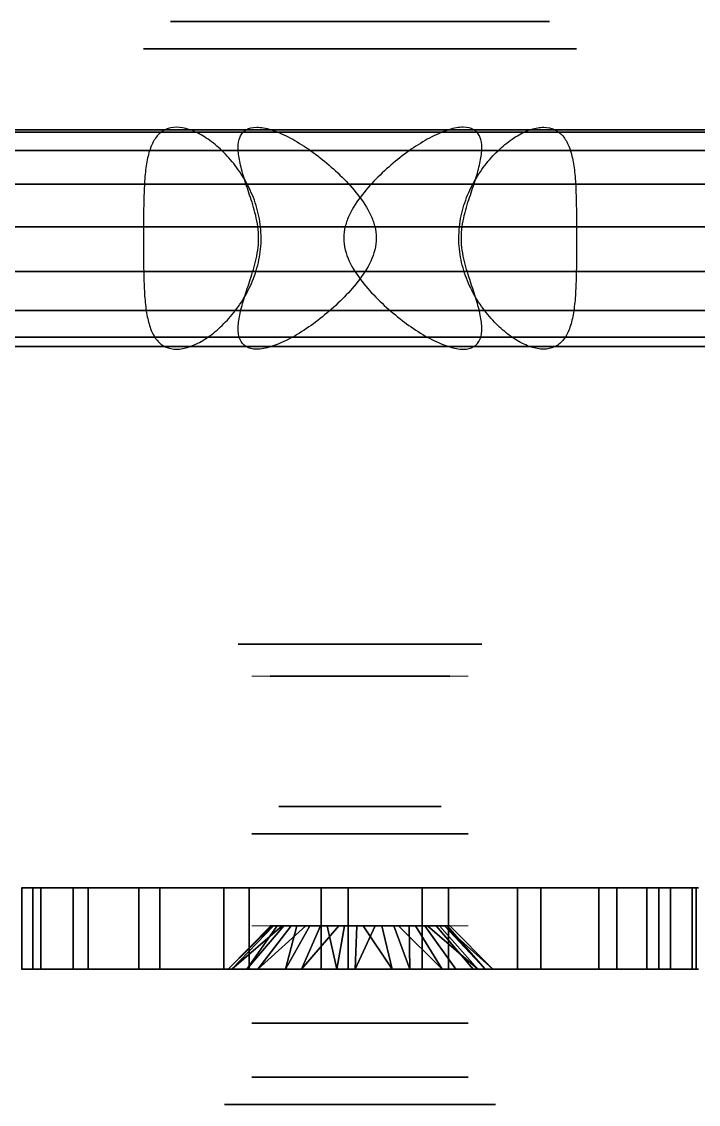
# Model space of a CAD drawing. Header units: millimetres. Extents: x -193 to 143, y -35 to 118.
# Drawn here: x -165 to -140, y 78.5 to 118.5 of the extents above; entities that cross this region are included whole.
import ezdxf
from ezdxf.lldxf.tags import DXFTag

# ---------------------------------------------------------------- set-up
doc = ezdxf.new("R2010")
doc.units = ezdxf.units.MM
doc.layers.add('1', color=7, linetype='Continuous', true_color=0xffffff)
tags = doc.linetypes.add('DASHED', pattern=[25.72, 12.86, -12.86]).pattern_tags.tags
tags[6:7] = [DXFTag(74, 4), DXFTag(75, 0), DXFTag(340, '0'), DXFTag(46, 0.0), DXFTag(50, 0.0), DXFTag(44, 0.0), DXFTag(45, 0.0)]
tags[4:5] = [DXFTag(74, 4), DXFTag(75, 0), DXFTag(340, '0'), DXFTag(46, 0.0), DXFTag(50, 0.0), DXFTag(44, 0.0), DXFTag(45, 0.0)]

# ---------------------------------------------------------------- blocks, each defined once
blk = doc.blocks.new('UG_SURFACE_011')
at = {"layer": '1', "color": 15, "linetype": 'Continuous', "lineweight": 25}
for points in [[(-4.566763, 11.635922), (-4.566763, 11.635922, 3), (-0.934126, 12.465048, 3), (-0.934126, 12.465048)], [(0.514646, 4.896529), (-1.521445, 4.682527), (-4.566763, 11.635922), (-0.934126, 12.465048)], [(-0.934126, 12.465048), (-0.934126, 12.465048, 3), (2.781512, 12.186599, 3), (2.781512, 12.186599)], [(-0.934126, 12.465048), (2.781512, 12.186599), (0.514646, 4.896529)], [(2.46175, 4.263876), (0.514646, 4.896529), (2.781512, 12.186599), (6.25, 10.825317)], [(2.781512, 12.186599), (2.781512, 12.186599, 3), (6.25, 10.825317, 3), (6.25, 10.825317)], [(-7.793623, 9.772894), (-7.793623, 9.772894, 3), (-4.566763, 11.635922, 3), (-4.566763, 11.635922)], [(-1.521445, 4.682527), (-3.294464, 3.658873), (-7.793623, 9.772894), (-4.566763, 11.635922)], [(6.25, 10.825317), (9.163149, 8.502159), (3.983195, 2.893961), (2.46175, 4.263876)], [(6.25, 10.825317), (6.25, 10.825317, 3), (9.163149, 8.502159, 3), (9.163149, 8.502159)], [(-10.327985, 7.041501), (-10.327985, 7.041501, 3), (-7.793623, 9.772894, 3), (-7.793623, 9.772894)], [(-10.327985, 7.041501), (-7.793623, 9.772894), (-3.294464, 3.658873), (-4.497841, 2.002568)], [(3.983195, 2.893961), (9.163149, 8.502159), (11.26211, 5.423547)], [(9.163149, 8.502159), (9.163149, 8.502159, 3), (11.26211, 5.423547, 3), (11.26211, 5.423547)], [(-11.94466, 3.68444), (-11.94466, 3.68444, 3), (-10.327985, 7.041501, 3), (-10.327985, 7.041501)], [(-4.497841, 2.002568), (-11.94466, 3.68444), (-10.327985, 7.041501)], [(11.26211, 5.423547), (12.360386, 1.863028), (4.81591, 1.023653), (3.983195, 2.893961)], [(11.26211, 5.423547), (11.26211, 5.423547, 3), (12.360386, 1.863028, 3), (12.360386, 1.863028)], [(-0.339809, 3.233065, 1.6), (-1.027018, 3.160836, 1.6), (-1.521445, 4.682527), (0.514646, 4.896529)], [(0.514646, 4.896529), (0.3474, 3.305294, 1.6), (-0.339809, 3.233065, 1.6)], [(1.004575, 3.091764, 1.6), (0.3474, 3.305294, 1.6), (0.514646, 4.896529), (2.46175, 4.263876)], [(-1.625437, 2.815339, 1.6), (-2.223856, 2.469842, 1.6), (-3.294464, 3.658873), (-1.521445, 4.682527)], [(-1.521445, 4.682527), (-1.027018, 3.160836, 1.6), (-1.625437, 2.815339, 1.6)], [(2.46175, 4.263876), (1.66175, 2.878235, 1.6), (1.004575, 3.091764, 1.6)], [(2.175259, 2.41587, 1.6), (1.66175, 2.878235, 1.6), (2.46175, 4.263876), (3.983195, 2.893961)], [(-12.5, 0), (-12.5, 0, 3), (-11.94466, 3.68444, 3), (-11.94466, 3.68444)], [(-4.497841, 2.002568), (-4.9235, 0), (-12.5, 0), (-11.94466, 3.68444)], [(-2.630012, 1.910815, 1.6), (-3.036168, 1.351789, 1.6), (-4.497841, 2.002568), (-3.294464, 3.658873)], [(-3.294464, 3.658873), (-2.223856, 2.469842, 1.6), (-2.630012, 1.910815, 1.6)], [(3.983195, 2.893961), (2.688768, 1.953504, 1.6), (2.175259, 2.41587, 1.6)], [(2.969821, 1.322249, 1.6), (2.688768, 1.953504, 1.6), (3.983195, 2.893961), (4.81591, 1.023653)], [(-3.179834, 0.675895, 1.6), (-3.3235, 0, 1.6), (-4.9235, 0), (-4.497841, 2.002568)], [(-4.497841, 2.002568), (-3.036168, 1.351789, 1.6), (-3.179834, 0.675895, 1.6)], [(4.9235, 0), (4.81591, 1.023653), (12.360386, 1.863028), (12.5, 0)], [(12.5, 0), (12.360386, 1.863028), (12.360386, 1.863028, 3), (12.5, 0, 3)], [(4.81591, 1.023653), (3.250874, 0.690994, 1.6), (2.969821, 1.322249, 1.6)], [(3.3235, 0, 1.6), (3.250874, 0.690994, 1.6), (4.81591, 1.023653), (4.9235, 0)], [(-11.94466, -3.68444), (-11.94466, -3.68444, 3), (-12.5, 0, 3), (-12.5, 0)], [(-11.94466, -3.68444), (-12.5, 0), (-4.9235, 0), (-4.497841, -2.002568)], [(-4.9235, 0), (-3.3235, 0, 1.6), (-3.179834, -0.675895, 1.6)], [(-3.179834, -0.675895, 1.6), (-3.036168, -1.351789, 1.6), (-4.497841, -2.002568), (-4.9235, 0)], [(4.9235, 0), (4.81591, -1.023653), (3.250874, -0.690994, 1.6), (3.3235, 0, 1.6)], [(12.5, 0), (12.360386, -1.863028), (4.81591, -1.023653), (4.9235, 0)], [(12.5, 0, 3), (12.360386, -1.863028, 3), (12.360386, -1.863028), (12.5, 0)], [(2.969821, -1.322249, 1.6), (3.250874, -0.690994, 1.6), (4.81591, -1.023653), (3.983195, -2.893961)], [(3.983195, -2.893961), (4.81591, -1.023653), (12.360386, -1.863028), (11.26211, -5.423547)], [(-4.497841, -2.002568), (-3.036168, -1.351789, 1.6), (-2.630012, -1.910815, 1.6)], [(3.983195, -2.893961), (2.688768, -1.953504, 1.6), (2.969821, -1.322249, 1.6)], [(-2.630012, -1.910815, 1.6), (-2.223856, -2.469842, 1.6), (-3.294464, -3.658873), (-4.497841, -2.002568)], [(2.175259, -2.41587, 1.6), (2.688768, -1.953504, 1.6), (3.983195, -2.893961), (2.46175, -4.263876)], [(12.360386, -1.863028), (12.360386, -1.863028, 3), (11.26211, -5.423547, 3), (11.26211, -5.423547)], [(-10.327985, -7.041501), (-11.94466, -3.68444), (-4.497841, -2.002568)], [(-4.497841, -2.002568), (-3.294464, -3.658873), (-7.793623, -9.772894), (-10.327985, -7.041501)], [(-3.294464, -3.658873), (-2.223856, -2.469842, 1.6), (-1.625437, -2.815339, 1.6)], [(2.46175, -4.263876), (1.66175, -2.878235, 1.6), (2.175259, -2.41587, 1.6)], [(-1.625437, -2.815339, 1.6), (-1.027018, -3.160836, 1.6), (-1.521445, -4.682527), (-3.294464, -3.658873)], [(-1.521445, -4.682527), (-1.027018, -3.160836, 1.6), (-0.339809, -3.233065, 1.6)], [(0.514646, -4.896529), (0.3474, -3.305294, 1.6), (1.004575, -3.091764, 1.6)], [(1.004575, -3.091764, 1.6), (1.66175, -2.878235, 1.6), (2.46175, -4.263876), (0.514646, -4.896529)], [(2.46175, -4.263876), (3.983195, -2.893961), (9.163149, -8.502159), (6.25, -10.825317)], [(11.26211, -5.423547), (9.163149, -8.502159), (3.983195, -2.893961)], [(-0.339809, -3.233065, 1.6), (0.3474, -3.305294, 1.6), (0.514646, -4.896529), (-1.521445, -4.682527)], [(-10.327985, -7.041501), (-10.327985, -7.041501, 3), (-11.94466, -3.68444, 3), (-11.94466, -3.68444)], [(-3.294464, -3.658873), (-1.521445, -4.682527), (-4.566763, -11.635922), (-7.793623, -9.772894)], [(6.25, -10.825317), (2.781512, -12.186599), (0.514646, -4.896529), (2.46175, -4.263876)], [(-0.934126, -12.465048), (-4.566763, -11.635922), (-1.521445, -4.682527), (0.514646, -4.896529)], [(0.514646, -4.896529), (2.781512, -12.186599), (-0.934126, -12.465048)], [(11.26211, -5.423547), (11.26211, -5.423547, 3), (9.163149, -8.502159, 3), (9.163149, -8.502159)], [(-7.793623, -9.772894), (-7.793623, -9.772894, 3), (-10.327985, -7.041501, 3), (-10.327985, -7.041501)], [(9.163149, -8.502159), (9.163149, -8.502159, 3), (6.25, -10.825317, 3), (6.25, -10.825317)], [(-4.566763, -11.635922), (-4.566763, -11.635922, 3), (-7.793623, -9.772894, 3), (-7.793623, -9.772894)], [(6.25, -10.825317), (6.25, -10.825317, 3), (2.781512, -12.186599, 3), (2.781512, -12.186599)], [(-0.934126, -12.465048), (-0.934126, -12.465048, 3), (-4.566763, -11.635922, 3), (-4.566763, -11.635922)], [(2.781512, -12.186599), (2.781512, -12.186599, 3), (-0.934126, -12.465048, 3), (-0.934126, -12.465048)]]:
    blk.add_3dface(points, dxfattribs=at)
blk = doc.blocks.new('UG_SURFACE_008')
at = {"layer": '1', "color": 161, "linetype": 'Continuous', "lineweight": 25}
for points in [[(-1.236068, 3.804226, 32.000002), (-2.676522, 2.972579, 32.000002), (-1.672826, 1.857862, 32.000002), (-0.772542, 2.377641, 32.000002)], [(-2.676522, 2.972579, -32.000002), (-2.676522, 2.972579, 32.000002), (-1.236068, 3.804226, 32.000002), (-1.236068, 3.804226, -32.000002)], [(-0.772542, 2.377641, -32.000002), (-1.672826, 1.857862, -32.000002), (-2.676522, 2.972579, -32.000002), (-1.236068, 3.804226, -32.000002)], [(-0.772542, 2.377641, 32.000002), (0.261321, 2.486305, 32.000002), (0.418114, 3.978088, 32.000002), (-1.236068, 3.804226, 32.000002)], [(-1.236068, 3.804226, -32.000002), (-1.236068, 3.804226, 32.000002), (0.418114, 3.978088, 32.000002), (0.418114, 3.978088, -32.000002)], [(-1.236068, 3.804226, -32.000002), (0.418114, 3.978088, -32.000002), (0.261321, 2.486305, -32.000002), (-0.772542, 2.377641, -32.000002)], [(2, 3.464102, 32.000002), (0.418114, 3.978088, 32.000002), (0.261321, 2.486305, 32.000002), (1.25, 2.165064, 32.000002)], [(1.25, 2.165064, -32.000002), (0.261321, 2.486305, -32.000002), (0.418114, 3.978088, -32.000002), (2, 3.464102, -32.000002)], [(0.418114, 3.978088, -32.000002), (0.418114, 3.978088, 32.000002), (2, 3.464102, 32.000002), (2, 3.464102, -32.000002)], [(1.25, 2.165064, 32.000002), (2.022543, 1.469463, 32.000002), (3.236068, 2.351141, 32.000002), (2, 3.464102, 32.000002)], [(2, 3.464102, -32.000002), (3.236068, 2.351141, -32.000002), (2.022543, 1.469463, -32.000002), (1.25, 2.165064, -32.000002)], [(2, 3.464102, -32.000002), (2, 3.464102, 32.000002), (3.236068, 2.351141, 32.000002), (3.236068, 2.351141, -32.000002)], [(-2.283864, 1.016842, 32.000002), (-1.672826, 1.857862, 32.000002), (-2.676522, 2.972579, 32.000002), (-3.654182, 1.626947, 32.000002)], [(-3.654182, 1.626947, -32.000002), (-3.654182, 1.626947, 32.000002), (-2.676522, 2.972579, 32.000002), (-2.676522, 2.972579, -32.000002)], [(-3.654182, 1.626947, -32.000002), (-2.676522, 2.972579, -32.000002), (-1.672826, 1.857862, -32.000002), (-2.283864, 1.016842, -32.000002)], [(1.25, 2.165064, 39.999999), (0.261321, 2.486305, 39.999999), (-0.772542, 2.377641, 39.999999), (0, 0, 39.999999)], [(-0.772542, 2.377641, 32.000002), (-0.772542, 2.377641, 39.999999), (0.261321, 2.486305, 39.999999), (0.261321, 2.486305, 32.000002)], [(-0.772542, 2.377641, -39.999999), (-0.772542, 2.377641, -32.000002), (0.261321, 2.486305, -32.000002), (0.261321, 2.486305, -39.999999)], [(-0.772542, 2.377641, -39.999999), (0.261321, 2.486305, -39.999999), (1.25, 2.165064, -39.999999), (0, 0, -39.999999)], [(0.261321, 2.486305, 32.000002), (0.261321, 2.486305, 39.999999), (1.25, 2.165064, 39.999999), (1.25, 2.165064, 32.000002)], [(0.261321, 2.486305, -39.999999), (0.261321, 2.486305, -32.000002), (1.25, 2.165064, -32.000002), (1.25, 2.165064, -39.999999)], [(-0.772542, 2.377641, 39.999999), (-1.672826, 1.857862, 39.999999), (-2.283864, 1.016842, 39.999999), (0, 0, 39.999999)], [(-2.283864, 1.016842, -39.999999), (-1.672826, 1.857862, -39.999999), (-0.772542, 2.377641, -39.999999), (0, 0, -39.999999)], [(-1.672826, 1.857862, 32.000002), (-1.672826, 1.857862, 39.999999), (-0.772542, 2.377641, 39.999999), (-0.772542, 2.377641, 32.000002)], [(-1.672826, 1.857862, -39.999999), (-1.672826, 1.857862, -32.000002), (-0.772542, 2.377641, -32.000002), (-0.772542, 2.377641, -39.999999)], [(0, 0, 39.999999), (2.445369, 0.519779, 39.999999), (2.022543, 1.469463, 39.999999), (1.25, 2.165064, 39.999999)], [(1.25, 2.165064, -39.999999), (2.022543, 1.469463, -39.999999), (2.445369, 0.519779, -39.999999), (0, 0, -39.999999)], [(1.25, 2.165064, 32.000002), (1.25, 2.165064, 39.999999), (2.022543, 1.469463, 39.999999), (2.022543, 1.469463, 32.000002)], [(1.25, 2.165064, -39.999999), (1.25, 2.165064, -32.000002), (2.022543, 1.469463, -32.000002), (2.022543, 1.469463, -39.999999)], [(3.91259, 0.831647, 32.000002), (3.236068, 2.351141, 32.000002), (2.022543, 1.469463, 32.000002), (2.445369, 0.519779, 32.000002)], [(2.445369, 0.519779, -32.000002), (2.022543, 1.469463, -32.000002), (3.236068, 2.351141, -32.000002), (3.91259, 0.831647, -32.000002)], [(3.236068, 2.351141, -32.000002), (3.236068, 2.351141, 32.000002), (3.91259, 0.831647, 32.000002), (3.91259, 0.831647, -32.000002)], [(-3.654182, 1.626947, 32.000002), (-4, 0, 32.000002), (-2.5, 0, 32.000002), (-2.283864, 1.016842, 32.000002)], [(-4, 0, -32.000002), (-4, 0, 32.000002), (-3.654182, 1.626947, 32.000002), (-3.654182, 1.626947, -32.000002)], [(-2.283864, 1.016842, -32.000002), (-2.5, 0, -32.000002), (-4, 0, -32.000002), (-3.654182, 1.626947, -32.000002)], [(-2.283864, 1.016842, 32.000002), (-2.283864, 1.016842, 39.999999), (-1.672826, 1.857862, 39.999999), (-1.672826, 1.857862, 32.000002)], [(-2.283864, 1.016842, -39.999999), (-2.283864, 1.016842, -32.000002), (-1.672826, 1.857862, -32.000002), (-1.672826, 1.857862, -39.999999)], [(2.022543, 1.469463, 32.000002), (2.022543, 1.469463, 39.999999), (2.445369, 0.519779, 39.999999), (2.445369, 0.519779, 32.000002)], [(2.022543, 1.469463, -39.999999), (2.022543, 1.469463, -32.000002), (2.445369, 0.519779, -32.000002), (2.445369, 0.519779, -39.999999)], [(-2.283864, 1.016842, 39.999999), (-2.5, 0, 39.999999), (-2.283864, -1.016842, 39.999999), (0, 0, 39.999999)], [(-2.5, 0, 32.000002), (-2.5, 0, 39.999999), (-2.283864, 1.016842, 39.999999), (-2.283864, 1.016842, 32.000002)], [(-2.5, 0, -39.999999), (-2.5, 0, -32.000002), (-2.283864, 1.016842, -32.000002), (-2.283864, 1.016842, -39.999999)], [(-2.283864, -1.016842, -39.999999), (-2.5, 0, -39.999999), (-2.283864, 1.016842, -39.999999), (0, 0, -39.999999)], [(2.445369, 0.519779, 32.000002), (2.5, 0, 32.000002), (4, 0, 32.000002), (3.91259, 0.831647, 32.000002)], [(2.5, 0, -32.000002), (2.445369, 0.519779, -32.000002), (3.91259, 0.831647, -32.000002), (4, 0, -32.000002)], [(4, 0, -32.000002), (3.91259, 0.831647, -32.000002), (3.91259, 0.831647, 32.000002), (4, 0, 32.000002)], [(2.445369, -0.519779, 39.999999), (2.5, 0, 39.999999), (2.445369, 0.519779, 39.999999), (0, 0, 39.999999)], [(2.445369, 0.519779, -39.999999), (2.5, 0, -39.999999), (2.445369, -0.519779, -39.999999), (0, 0, -39.999999)], [(2.5, 0, 32.000002), (2.445369, 0.519779, 32.000002), (2.445369, 0.519779, 39.999999), (2.5, 0, 39.999999)], [(2.5, 0, -39.999999), (2.445369, 0.519779, -39.999999), (2.445369, 0.519779, -32.000002), (2.5, 0, -32.000002)], [(-4, 0, 32.000002), (-3.654182, -1.626947, 32.000002), (-2.283864, -1.016842, 32.000002), (-2.5, 0, 32.000002)], [(-3.654182, -1.626947, -32.000002), (-3.654182, -1.626947, 32.000002), (-4, 0, 32.000002), (-4, 0, -32.000002)], [(-3.654182, -1.626947, -32.000002), (-4, 0, -32.000002), (-2.5, 0, -32.000002), (-2.283864, -1.016842, -32.000002)], [(-2.283864, -1.016842, 32.000002), (-2.283864, -1.016842, 39.999999), (-2.5, 0, 39.999999), (-2.5, 0, 32.000002)], [(-2.283864, -1.016842, -39.999999), (-2.283864, -1.016842, -32.000002), (-2.5, 0, -32.000002), (-2.5, 0, -39.999999)], [(-2.283864, -1.016842, 39.999999), (-1.672826, -1.857862, 39.999999), (-0.772542, -2.377641, 39.999999), (0, 0, 39.999999)], [(-0.772542, -2.377641, -39.999999), (-1.672826, -1.857862, -39.999999), (-2.283864, -1.016842, -39.999999), (0, 0, -39.999999)], [(-0.772542, -2.377641, 39.999999), (0.261321, -2.486305, 39.999999), (1.25, -2.165064, 39.999999), (0, 0, 39.999999)], [(1.25, -2.165064, -39.999999), (0.261321, -2.486305, -39.999999), (-0.772542, -2.377641, -39.999999), (0, 0, -39.999999)], [(1.25, -2.165064, 39.999999), (2.022543, -1.469463, 39.999999), (2.445369, -0.519779, 39.999999), (0, 0, 39.999999)], [(0, 0, -39.999999), (2.445369, -0.519779, -39.999999), (2.022543, -1.469463, -39.999999), (1.25, -2.165064, -39.999999)], [(2.5, 0, 39.999999), (2.445369, -0.519779, 39.999999), (2.445369, -0.519779, 32.000002), (2.5, 0, 32.000002)], [(3.91259, -0.831647, 32.000002), (4, 0, 32.000002), (2.5, 0, 32.000002), (2.445369, -0.519779, 32.000002)], [(4, 0, -32.000002), (3.91259, -0.831647, -32.000002), (2.445369, -0.519779, -32.000002), (2.5, 0, -32.000002)], [(2.5, 0, -32.000002), (2.445369, -0.519779, -32.000002), (2.445369, -0.519779, -39.999999), (2.5, 0, -39.999999)], [(4, 0, 32.000002), (3.91259, -0.831647, 32.000002), (3.91259, -0.831647, -32.000002), (4, 0, -32.000002)], [(2.445369, -0.519779, 32.000002), (2.445369, -0.519779, 39.999999), (2.022543, -1.469463, 39.999999), (2.022543, -1.469463, 32.000002)], [(2.445369, -0.519779, 32.000002), (2.022543, -1.469463, 32.000002), (3.236068, -2.351141, 32.000002), (3.91259, -0.831647, 32.000002)], [(3.91259, -0.831647, -32.000002), (3.236068, -2.351141, -32.000002), (2.022543, -1.469463, -32.000002), (2.445369, -0.519779, -32.000002)], [(2.445369, -0.519779, -39.999999), (2.445369, -0.519779, -32.000002), (2.022543, -1.469463, -32.000002), (2.022543, -1.469463, -39.999999)], [(-1.672826, -1.857862, 32.000002), (-2.283864, -1.016842, 32.000002), (-3.654182, -1.626947, 32.000002), (-2.676522, -2.972579, 32.000002)], [(-2.676522, -2.972579, -32.000002), (-3.654182, -1.626947, -32.000002), (-2.283864, -1.016842, -32.000002), (-1.672826, -1.857862, -32.000002)], [(-1.672826, -1.857862, 32.000002), (-1.672826, -1.857862, 39.999999), (-2.283864, -1.016842, 39.999999), (-2.283864, -1.016842, 32.000002)], [(-1.672826, -1.857862, -39.999999), (-1.672826, -1.857862, -32.000002), (-2.283864, -1.016842, -32.000002), (-2.283864, -1.016842, -39.999999)], [(3.91259, -0.831647, -32.000002), (3.91259, -0.831647, 32.000002), (3.236068, -2.351141, 32.000002), (3.236068, -2.351141, -32.000002)], [(2.022543, -1.469463, 32.000002), (2.022543, -1.469463, 39.999999), (1.25, -2.165064, 39.999999), (1.25, -2.165064, 32.000002)], [(2, -3.464102, 32.000002), (3.236068, -2.351141, 32.000002), (2.022543, -1.469463, 32.000002), (1.25, -2.165064, 32.000002)], [(1.25, -2.165064, -32.000002), (2.022543, -1.469463, -32.000002), (3.236068, -2.351141, -32.000002), (2, -3.464102, -32.000002)], [(2.022543, -1.469463, -39.999999), (2.022543, -1.469463, -32.000002), (1.25, -2.165064, -32.000002), (1.25, -2.165064, -39.999999)], [(-2.676522, -2.972579, -32.000002), (-2.676522, -2.972579, 32.000002), (-3.654182, -1.626947, 32.000002), (-3.654182, -1.626947, -32.000002)], [(-0.772542, -2.377641, 32.000002), (-1.672826, -1.857862, 32.000002), (-2.676522, -2.972579, 32.000002), (-1.236068, -3.804226, 32.000002)], [(-1.236068, -3.804226, -32.000002), (-2.676522, -2.972579, -32.000002), (-1.672826, -1.857862, -32.000002), (-0.772542, -2.377641, -32.000002)], [(-0.772542, -2.377641, 32.000002), (-0.772542, -2.377641, 39.999999), (-1.672826, -1.857862, 39.999999), (-1.672826, -1.857862, 32.000002)], [(-0.772542, -2.377641, -39.999999), (-0.772542, -2.377641, -32.000002), (-1.672826, -1.857862, -32.000002), (-1.672826, -1.857862, -39.999999)], [(-1.236068, -3.804226, 32.000002), (0.418114, -3.978088, 32.000002), (0.261321, -2.486305, 32.000002), (-0.772542, -2.377641, 32.000002)], [(-0.772542, -2.377641, -32.000002), (0.261321, -2.486305, -32.000002), (0.418114, -3.978088, -32.000002), (-1.236068, -3.804226, -32.000002)], [(0.261321, -2.486305, 32.000002), (0.261321, -2.486305, 39.999999), (-0.772542, -2.377641, 39.999999), (-0.772542, -2.377641, 32.000002)], [(0.261321, -2.486305, -39.999999), (0.261321, -2.486305, -32.000002), (-0.772542, -2.377641, -32.000002), (-0.772542, -2.377641, -39.999999)], [(1.25, -2.165064, 32.000002), (1.25, -2.165064, 39.999999), (0.261321, -2.486305, 39.999999), (0.261321, -2.486305, 32.000002)], [(1.25, -2.165064, 32.000002), (0.261321, -2.486305, 32.000002), (0.418114, -3.978088, 32.000002), (2, -3.464102, 32.000002)], [(2, -3.464102, -32.000002), (0.418114, -3.978088, -32.000002), (0.261321, -2.486305, -32.000002), (1.25, -2.165064, -32.000002)], [(1.25, -2.165064, -39.999999), (1.25, -2.165064, -32.000002), (0.261321, -2.486305, -32.000002), (0.261321, -2.486305, -39.999999)], [(3.236068, -2.351141, -32.000002), (3.236068, -2.351141, 32.000002), (2, -3.464102, 32.000002), (2, -3.464102, -32.000002)], [(-1.236068, -3.804226, -32.000002), (-1.236068, -3.804226, 32.000002), (-2.676522, -2.972579, 32.000002), (-2.676522, -2.972579, -32.000002)], [(2, -3.464102, -32.000002), (2, -3.464102, 32.000002), (0.418114, -3.978088, 32.000002), (0.418114, -3.978088, -32.000002)], [(0.418114, -3.978088, -32.000002), (0.418114, -3.978088, 32.000002), (-1.236068, -3.804226, 32.000002), (-1.236068, -3.804226, -32.000002)]]:
    blk.add_3dface(points, dxfattribs=at)
blk = doc.blocks.new('1060-0319_001_BODY')
at = {"layer": '1', "color": 161, "linetype": 'Continuous', "lineweight": 25}
for centre, radius in [((0, 0, -32), 4), ((0, 0, 32), 4), ((0, 0, 40), 2.5), ((0, 0, 32), 2.5), ((0, 0, -32), 2.5), ((0, 0, -40), 2.5)]:
    blk.add_circle(centre, radius, dxfattribs=at)
blk.add_blockref('UG_SURFACE_008', (0, 0), dxfattribs=at)
blk = doc.blocks.new('1059-0319_BODY')
at = {"layer": '1', "color": 4, "linetype": 'Continuous', "lineweight": 13}
blk.add_blockref('1060-0319_001_BODY', (0, 0), dxfattribs=at)
blk.add_blockref('1060-0319_001_BODY', (0, 0), dxfattribs=at)
blk.add_blockref('1060-0319_001_BODY', (0, 0), dxfattribs=at)
blk.add_blockref('1060-0319_001_BODY', (0, 0), dxfattribs=at)
blk = doc.blocks.new('3025-02_BODY')
at = {"layer": '1', "color": 15, "linetype": 'Continuous', "lineweight": 25}
for centre, radius in [((0, 0), 12.5), ((0, 0, 3), 12.5), ((0, 0, 3), 8), ((0, 0, 35), 7), ((0, 0), 4.923)]:
    blk.add_circle(centre, radius, dxfattribs=at)
at = {"layer": '1', "color": 15, "linetype": 'Continuous', "lineweight": 25, "extrusion": (0, 0, -1)}
for centre, radius in [((0, 0, -34), 8), ((0, 0, -12), 4.5), ((0, 0, -35), 4.5), ((0, 0, -10.823), 3.324), ((0, 0, -1.6), 3.324)]:
    blk.add_circle(centre, radius, dxfattribs=at)
at = {"layer": '1', "color": 4, "linetype": 'DASHED', "lineweight": 13}
for centre in [(0, 0, 10.823), (0, 0, 1.6)]:
    blk.add_circle(centre, 4, dxfattribs=at)
at = {"layer": '1', "color": 15, "linetype": 'Continuous', "lineweight": 25}
for points, knots in [([(-8, 0, 31.1), (-8, 0.276, 31.1), (-7.986, 0.546, 31.072), (-7.932, 1.077, 30.965), (-7.891, 1.34, 30.884), (-7.791, 1.835, 30.676), (-7.731, 2.068, 30.55), (-7.599, 2.51, 30.253), (-7.528, 2.715, 30.083), (-7.384, 3.086, 29.712), (-7.31, 3.255, 29.507), (-7.171, 3.551, 29.067), (-7.106, 3.676, 28.835), (-6.996, 3.882, 28.345), (-6.949, 3.964, 28.083), (-6.887, 4.072, 27.552), (-6.87, 4.099, 27.283), (-6.869, 4.1, 26.874), (-6.873, 4.094, 26.736), (-6.889, 4.067, 26.463), (-6.901, 4.047, 26.328), (-6.947, 3.967, 25.93), (-6.993, 3.888, 25.67), (-7.104, 3.681, 25.174), (-7.169, 3.555, 24.941), (-7.307, 3.261, 24.5), (-7.381, 3.091, 24.294), (-7.526, 2.721, 23.922), (-7.597, 2.518, 23.754), (-7.73, 2.075, 23.454), (-7.789, 1.841, 23.327), (-7.889, 1.35, 23.12), (-7.93, 1.09, 23.038), (-7.985, 0.555, 22.929), (-8, 0.285, 22.901), (-8, -0.26, 22.899), (-7.986, -0.537, 22.926), (-7.933, -1.07, 23.033), (-7.893, -1.328, 23.111), (-7.792, -1.829, 23.32), (-7.733, -2.063, 23.447), (-7.602, -2.503, 23.742), (-7.529, -2.711, 23.913), (-7.385, -3.083, 24.285), (-7.312, -3.25, 24.487), (-7.173, -3.547, 24.926), (-7.107, -3.675, 25.163), (-6.996, -3.881, 25.653), (-6.951, -3.961, 25.908), (-6.887, -4.071, 26.445), (-6.87, -4.099, 26.717), (-6.869, -4.1, 27.125), (-6.873, -4.094, 27.261), (-6.889, -4.067, 27.533), (-6.901, -4.047, 27.67), (-6.947, -3.967, 28.071), (-6.993, -3.888, 28.328), (-7.104, -3.681, 28.825), (-7.169, -3.554, 29.061), (-7.307, -3.26, 29.5), (-7.382, -3.091, 29.707), (-7.527, -2.718, 30.081), (-7.598, -2.515, 30.249), (-7.729, -2.076, 30.545), (-7.79, -1.837, 30.675), (-7.89, -1.344, 30.883), (-7.93, -1.087, 30.963), (-7.985, -0.553, 31.072), (-8, -0.276, 31.1), (-8, 0, 31.1)], [0, 0, 0, 0, 0.03125, 0.03125, 0.0625, 0.0625, 0.09375, 0.09375, 0.125, 0.125, 0.15625, 0.15625, 0.1875, 0.1875, 0.21875, 0.21875, 0.25, 0.25, 0.265625, 0.265625, 0.28125, 0.28125, 0.3125, 0.3125, 0.34375, 0.34375, 0.375, 0.375, 0.40625, 0.40625, 0.4375, 0.4375, 0.46875, 0.46875, 0.5, 0.5, 0.53125, 0.53125, 0.5625, 0.5625, 0.59375, 0.59375, 0.625, 0.625, 0.65625, 0.65625, 0.6875, 0.6875, 0.71875, 0.71875, 0.75, 0.75, 0.765625, 0.765625, 0.78125, 0.78125, 0.8125, 0.8125, 0.84375, 0.84375, 0.875, 0.875, 0.90625, 0.90625, 0.9375, 0.9375, 0.96875, 0.96875, 1, 1, 1, 1]), ([(-4.5, 0, 31.1), (-4.5, -0.298, 31.1), (-4.471, -0.588, 31.068), (-4.387, -1.012, 30.976), (-4.352, -1.153, 30.937), (-4.272, -1.423, 30.848), (-4.226, -1.553, 30.797), (-4.074, -1.931, 30.627), (-3.952, -2.168, 30.49), (-3.685, -2.594, 30.186), (-3.541, -2.787, 30.018), (-3.237, -3.135, 29.654), (-3.076, -3.291, 29.458), (-2.758, -3.562, 29.045), (-2.598, -3.679, 28.828), (-2.294, -3.876, 28.361), (-2.149, -3.956, 28.113), (-1.982, -4.04, 27.71), (-1.935, -4.063, 27.57), (-1.871, -4.093, 27.285), (-1.854, -4.1, 27.135), (-1.856, -4.1, 26.84), (-1.874, -4.091, 26.695), (-1.942, -4.06, 26.408), (-1.99, -4.037, 26.269), (-2.158, -3.951, 25.871), (-2.303, -3.87, 25.623), (-2.606, -3.673, 25.161), (-2.765, -3.556, 24.945), (-3.083, -3.285, 24.534), (-3.243, -3.128, 24.338), (-3.545, -2.781, 23.977), (-3.689, -2.59, 23.811), (-3.886, -2.272, 23.585), (-3.949, -2.161, 23.513), (-4.069, -1.927, 23.379), (-4.125, -1.804, 23.316), (-4.277, -1.426, 23.146), (-4.358, -1.158, 23.056), (-4.471, -0.587, 22.932), (-4.5, -0.298, 22.9), (-4.5, 0.143, 22.9), (-4.493, 0.293, 22.908), (-4.464, 0.585, 22.939), (-4.443, 0.729, 22.963), (-4.36, 1.152, 23.055), (-4.277, 1.426, 23.146), (-4.074, 1.93, 23.372), (-3.952, 2.166, 23.509), (-3.686, 2.594, 23.814), (-3.542, 2.786, 23.981), (-3.238, 3.133, 24.344), (-3.078, 3.29, 24.54), (-2.759, 3.561, 24.953), (-2.6, 3.678, 25.17), (-2.296, 3.874, 25.634), (-2.151, 3.954, 25.883), (-1.928, 4.068, 26.419), (-1.854, 4.101, 26.71), (-1.855, 4.1, 27.156), (-1.874, 4.091, 27.301), (-1.94, 4.06, 27.587), (-1.989, 4.037, 27.727), (-2.156, 3.952, 28.126), (-2.301, 3.871, 28.373), (-2.605, 3.674, 28.837), (-2.764, 3.557, 29.053), (-3.081, 3.287, 29.463), (-3.24, 3.132, 29.658), (-3.544, 2.782, 30.022), (-3.688, 2.59, 30.189), (-3.953, 2.165, 30.492), (-4.075, 1.928, 30.629), (-4.226, 1.551, 30.798), (-4.272, 1.421, 30.848), (-4.352, 1.153, 30.937), (-4.387, 1.013, 30.975), (-4.471, 0.588, 31.068), (-4.5, 0.298, 31.1), (-4.5, 0, 31.1)], [0, 0, 0, 0, 0.03125, 0.03125, 0.046875, 0.046875, 0.0625, 0.0625, 0.09375, 0.09375, 0.125, 0.125, 0.15625, 0.15625, 0.1875, 0.1875, 0.21875, 0.21875, 0.234375, 0.234375, 0.25, 0.25, 0.265625, 0.265625, 0.28125, 0.28125, 0.3125, 0.3125, 0.34375, 0.34375, 0.375, 0.375, 0.40625, 0.40625, 0.421875, 0.421875, 0.4375, 0.4375, 0.46875, 0.46875, 0.5, 0.5, 0.515625, 0.515625, 0.53125, 0.53125, 0.5625, 0.5625, 0.59375, 0.59375, 0.625, 0.625, 0.65625, 0.65625, 0.6875, 0.6875, 0.71875, 0.71875, 0.75, 0.75, 0.765625, 0.765625, 0.78125, 0.78125, 0.8125, 0.8125, 0.84375, 0.84375, 0.875, 0.875, 0.90625, 0.90625, 0.9375, 0.9375, 0.953125, 0.953125, 0.96875, 0.96875, 1, 1, 1, 1]), ([(4.5, 0, 31.1), (4.5, 0.298, 31.1), (4.471, 0.588, 31.068), (4.387, 1.012, 30.976), (4.352, 1.153, 30.937), (4.272, 1.423, 30.848), (4.226, 1.553, 30.797), (4.074, 1.931, 30.627), (3.952, 2.168, 30.49), (3.685, 2.594, 30.186), (3.541, 2.787, 30.018), (3.237, 3.135, 29.654), (3.076, 3.291, 29.458), (2.758, 3.562, 29.045), (2.598, 3.679, 28.828), (2.294, 3.876, 28.361), (2.149, 3.956, 28.113), (1.982, 4.04, 27.71), (1.935, 4.063, 27.57), (1.871, 4.093, 27.285), (1.854, 4.1, 27.135), (1.856, 4.1, 26.84), (1.874, 4.091, 26.695), (1.942, 4.06, 26.408), (1.99, 4.037, 26.269), (2.158, 3.951, 25.871), (2.303, 3.87, 25.623), (2.606, 3.673, 25.161), (2.765, 3.556, 24.945), (3.083, 3.285, 24.534), (3.243, 3.128, 24.338), (3.545, 2.781, 23.977), (3.689, 2.59, 23.811), (3.886, 2.272, 23.585), (3.949, 2.161, 23.513), (4.069, 1.927, 23.379), (4.125, 1.804, 23.316), (4.277, 1.426, 23.146), (4.358, 1.158, 23.056), (4.471, 0.587, 22.932), (4.5, 0.298, 22.9), (4.5, -0.143, 22.9), (4.493, -0.293, 22.908), (4.464, -0.585, 22.939), (4.443, -0.729, 22.963), (4.36, -1.152, 23.055), (4.277, -1.426, 23.146), (4.074, -1.93, 23.372), (3.952, -2.166, 23.509), (3.686, -2.594, 23.814), (3.542, -2.786, 23.981), (3.238, -3.133, 24.344), (3.078, -3.29, 24.54), (2.759, -3.561, 24.953), (2.6, -3.678, 25.17), (2.296, -3.874, 25.634), (2.151, -3.954, 25.883), (1.928, -4.068, 26.419), (1.854, -4.101, 26.71), (1.855, -4.1, 27.156), (1.874, -4.091, 27.301), (1.94, -4.06, 27.587), (1.989, -4.037, 27.727), (2.156, -3.952, 28.126), (2.301, -3.871, 28.373), (2.605, -3.674, 28.837), (2.764, -3.557, 29.053), (3.081, -3.287, 29.463), (3.24, -3.132, 29.658), (3.544, -2.782, 30.022), (3.688, -2.59, 30.189), (3.953, -2.165, 30.492), (4.075, -1.928, 30.629), (4.226, -1.551, 30.798), (4.272, -1.421, 30.848), (4.352, -1.153, 30.937), (4.387, -1.013, 30.975), (4.471, -0.588, 31.068), (4.5, -0.298, 31.1), (4.5, 0, 31.1)], [0, 0, 0, 0, 0.03125, 0.03125, 0.046875, 0.046875, 0.0625, 0.0625, 0.09375, 0.09375, 0.125, 0.125, 0.15625, 0.15625, 0.1875, 0.1875, 0.21875, 0.21875, 0.234375, 0.234375, 0.25, 0.25, 0.265625, 0.265625, 0.28125, 0.28125, 0.3125, 0.3125, 0.34375, 0.34375, 0.375, 0.375, 0.40625, 0.40625, 0.421875, 0.421875, 0.4375, 0.4375, 0.46875, 0.46875, 0.5, 0.5, 0.515625, 0.515625, 0.53125, 0.53125, 0.5625, 0.5625, 0.59375, 0.59375, 0.625, 0.625, 0.65625, 0.65625, 0.6875, 0.6875, 0.71875, 0.71875, 0.75, 0.75, 0.765625, 0.765625, 0.78125, 0.78125, 0.8125, 0.8125, 0.84375, 0.84375, 0.875, 0.875, 0.90625, 0.90625, 0.9375, 0.9375, 0.953125, 0.953125, 0.96875, 0.96875, 1, 1, 1, 1]), ([(8, 0, 22.9), (8, 0.276, 22.9), (7.986, 0.546, 22.928), (7.932, 1.077, 23.035), (7.891, 1.34, 23.116), (7.791, 1.835, 23.324), (7.731, 2.068, 23.45), (7.599, 2.51, 23.747), (7.528, 2.715, 23.917), (7.384, 3.086, 24.288), (7.31, 3.255, 24.493), (7.171, 3.551, 24.933), (7.106, 3.676, 25.165), (6.996, 3.882, 25.655), (6.949, 3.964, 25.917), (6.887, 4.072, 26.448), (6.87, 4.099, 26.717), (6.869, 4.1, 27.126), (6.873, 4.094, 27.264), (6.889, 4.067, 27.537), (6.901, 4.047, 27.672), (6.947, 3.967, 28.07), (6.993, 3.888, 28.33), (7.104, 3.681, 28.826), (7.169, 3.555, 29.059), (7.307, 3.261, 29.5), (7.381, 3.091, 29.706), (7.526, 2.721, 30.078), (7.597, 2.518, 30.246), (7.73, 2.075, 30.546), (7.789, 1.841, 30.673), (7.889, 1.35, 30.88), (7.93, 1.09, 30.962), (7.985, 0.555, 31.071), (8, 0.285, 31.099), (8, -0.26, 31.101), (7.986, -0.537, 31.074), (7.933, -1.07, 30.967), (7.893, -1.328, 30.889), (7.792, -1.829, 30.68), (7.733, -2.063, 30.553), (7.602, -2.503, 30.258), (7.529, -2.711, 30.087), (7.385, -3.083, 29.715), (7.312, -3.25, 29.513), (7.173, -3.547, 29.074), (7.107, -3.675, 28.837), (6.996, -3.881, 28.347), (6.951, -3.961, 28.092), (6.887, -4.071, 27.555), (6.87, -4.099, 27.283), (6.869, -4.1, 26.875), (6.873, -4.094, 26.739), (6.889, -4.067, 26.467), (6.901, -4.047, 26.33), (6.947, -3.967, 25.929), (6.993, -3.888, 25.672), (7.104, -3.681, 25.175), (7.169, -3.554, 24.939), (7.307, -3.26, 24.5), (7.382, -3.091, 24.293), (7.527, -2.718, 23.919), (7.598, -2.515, 23.751), (7.729, -2.076, 23.455), (7.79, -1.837, 23.325), (7.89, -1.344, 23.117), (7.93, -1.087, 23.037), (7.985, -0.553, 22.928), (8, -0.276, 22.9), (8, 0, 22.9)], [0, 0, 0, 0, 0.03125, 0.03125, 0.0625, 0.0625, 0.09375, 0.09375, 0.125, 0.125, 0.15625, 0.15625, 0.1875, 0.1875, 0.21875, 0.21875, 0.25, 0.25, 0.265625, 0.265625, 0.28125, 0.28125, 0.3125, 0.3125, 0.34375, 0.34375, 0.375, 0.375, 0.40625, 0.40625, 0.4375, 0.4375, 0.46875, 0.46875, 0.5, 0.5, 0.53125, 0.53125, 0.5625, 0.5625, 0.59375, 0.59375, 0.625, 0.625, 0.65625, 0.65625, 0.6875, 0.6875, 0.71875, 0.71875, 0.75, 0.75, 0.765625, 0.765625, 0.78125, 0.78125, 0.8125, 0.8125, 0.84375, 0.84375, 0.875, 0.875, 0.90625, 0.90625, 0.9375, 0.9375, 0.96875, 0.96875, 1, 1, 1, 1])]:
    blk.add_open_spline(points, degree=3, knots=knots, dxfattribs=at)
blk.add_blockref('UG_SURFACE_011', (0, 0), dxfattribs=at)
at = {"layer": '1', "color": 11, "linetype": 'Continuous', "lineweight": 13, "extrusion": (-1, 0, 0), "rotation": 90}
blk.add_blockref('1059-0319_BODY', (0, 27), dxfattribs=at)
blk = doc.blocks.new('3048-02_d10x053_BODY')
at = {"layer": '1', "color": 21, "linetype": 'Continuous', "lineweight": 25, "extrusion": (0, 0, -1)}
for centre, radius in [((0, 0, -52), 5), ((0, 0, -62), 4), ((0, 0, -55), 4)]:
    blk.add_circle(centre, radius, dxfattribs=at)
at = {"layer": '1', "color": 21, "linetype": 'Continuous', "lineweight": 25}
for centre, radius in [((0, 0, 53), 4), ((0, 0, 55), 3.1), ((0, 0, 53), 3.1), ((0, 0, 63), 3)]:
    blk.add_circle(centre, radius, dxfattribs=at)
at = {"layer": '1', "color": 4, "linetype": 'DASHED', "lineweight": 13}
for centre in [(0, 0, 62), (0, 0, 55)]:
    blk.add_circle(centre, 3.234, dxfattribs=at)

msp = doc.modelspace()

# ---------------------------------------------------------------- block references
at = {"layer": '1', "color": 3, "linetype": 'Continuous', "lineweight": 18, "extrusion": (0, 1, 0)}
for name, p, rotation in [('3025-02_BODY', (152.5, 126, 83.5), 147.991656), ('3048-02_d10x053_BODY', (152.5, 126, 26.5), 179.812131)]:
    msp.add_blockref(name, p, dxfattribs=dict(at, rotation=rotation))

doc.saveas('drawing.dxf')
